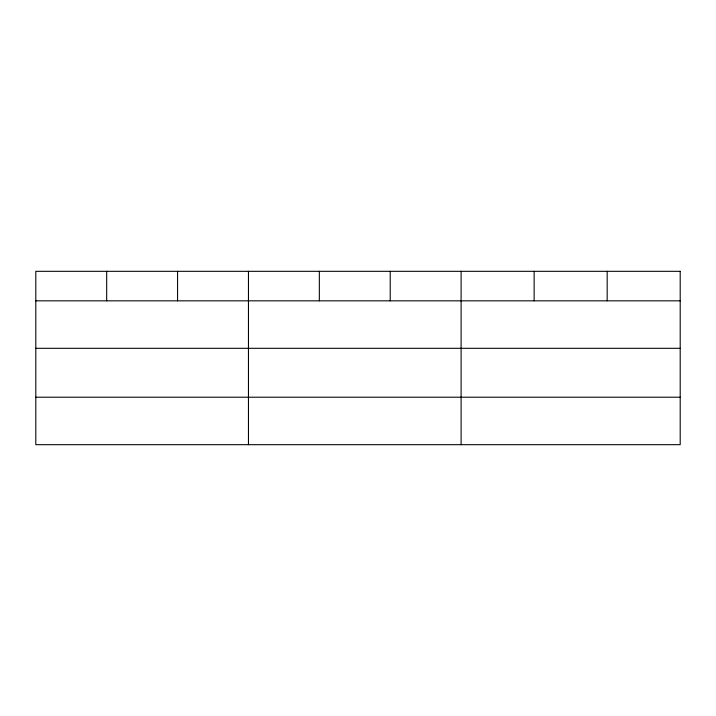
<?xml version="1.0" encoding="UTF-8"?>
<svg xmlns="http://www.w3.org/2000/svg" width="716" height="716" viewBox="0 0 716 716"><rect width="100%" height="100%" fill="white"/><g stroke="black" fill="none" stroke-linecap="round" stroke-linejoin="round"><path stroke-width="1.07" d="M35.8 300.836L680.2 300.836M35.8 348.307L680.2 348.307M35.8 397.21L680.2 397.21M607.168 271.319L607.168 300.836M534.136 271.319L534.136 300.836M461.104 271.319L461.104 444.681M390.22 271.319L390.22 300.836M319.336 271.319L319.336 300.836M248.452 271.319L248.452 444.681M177.568 271.319L177.568 300.836M106.684 271.319L106.684 300.836M680.2 271.319L35.8 271.319L35.8 444.681L680.2 444.681L680.2 271.319"/></g></svg>
